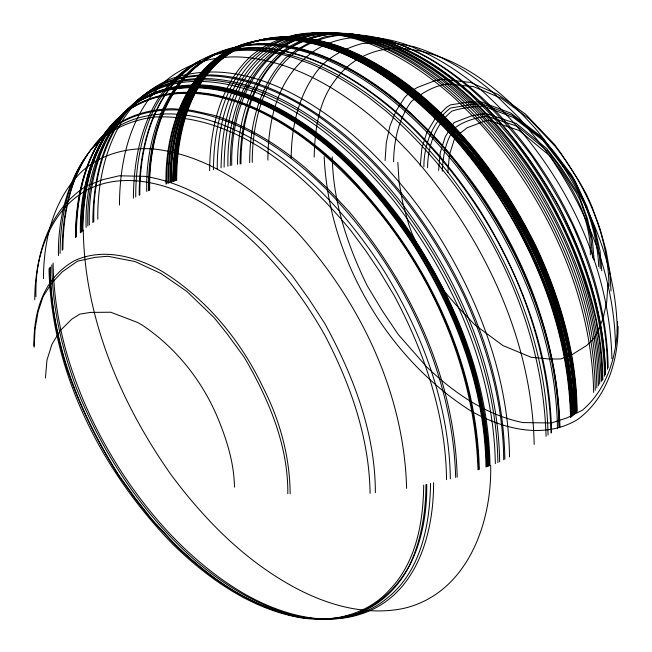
<?xml version="1.0" encoding="UTF-8"?>
<svg xmlns="http://www.w3.org/2000/svg" width="652" height="652" viewBox="0 0 652 652"><rect width="100%" height="100%" fill="white"/><g stroke="black" fill="none" stroke-linecap="round" stroke-linejoin="round"><path stroke-width="0.98" d="M87.881 225.951C85.404 162.568 118.004 86.186 189.357 80.229C225.828 77.132 261.615 89.658 292.887 107.547C333.09 131.052 367.296 163.701 396.424 199.781C454.362 274.859 496.433 366.595 497.9 462.667M89.365 224.94C87.066 160.799 118.346 85.714 190.588 79.071C227.165 75.681 263.188 88.362 294.508 106.398C334.932 129.887 369.293 162.747 398.429 199.072C456.441 274.101 498.267 365.731 499.644 461.812M92.845 222.593C93.008 180.661 102.445 135.722 132.495 104.646C185.307 53.611 264.541 78.631 317.442 115.64C381.868 160.677 430.304 225.706 464.061 296.073L464.876 297.915C487.883 348.714 503.271 403.759 503.711 459.807M93.831 221.924C91.867 158.689 122.266 81.459 194.263 75.608C231.232 71.769 267.752 84.597 299.349 102.934C340.368 126.602 375.079 160.05 404.436 196.945C462.635 271.648 503.246 363.531 504.868 459.236M97.8 219.243C97.009 165.16 116.358 101.41 170.547 79.031L171.06 78.859C234.207 56.968 299.032 90.938 347.231 130.253C381.982 159.259 411.42 194.231 436.261 231.973L436.775 232.74C478.943 299.749 508.519 377.027 509.514 456.938M119.471 205.013C119.634 163.073 129.104 118.167 159.104 87.058C181.802 63.684 215.649 54.1 247.573 57.596C275.706 60.636 302.414 71.198 326.815 85.208C362.675 106.04 393.784 134.263 420.85 165.518C486.09 243.392 532.138 341.664 534.159 444.428M133.415 198.143C133.603 165.135 139.308 131.305 156.032 102.413C168.681 80.489 189.113 64.035 212.552 54.784L213.065 54.613C276.203 32.722 341.037 66.683 389.236 106.007C423.987 135.005 453.417 169.985 478.258 207.719L478.78 208.493C520.948 275.503 550.516 352.781 551.519 432.692M135.738 196.994C135.477 146.896 150.62 89.731 196.521 62.649M139.226 195.274C138.966 145.184 154.108 88.012 200.001 60.938M139.805 194.989C139.544 144.891 154.687 87.727 200.58 60.644M146.773 191.549C144.768 127.865 175.152 51.532 247.556 45.436C284.329 41.785 320.678 54.499 352.121 72.763C392.92 96.3 427.435 129.544 456.693 166.178C514.86 240.995 555.993 332.773 557.476 428.666M148.517 190.694C147.499 136.26 167.36 71.647 223.22 50.995M149.096 190.408C148.729 140.261 163.929 82.665 210.955 56.683M149.683 190.123C148.477 135.869 168.672 71.793 223.889 50.758M75.493 237.45C75.371 190.946 88.338 139.675 127.287 110.49C151.998 93.073 184.06 89.047 213.326 94.564L213.717 94.638C263.106 104.793 305.91 134.475 341.909 168.648L342.292 169.023C421.591 248.119 476.465 356.212 479.31 469.35M75.901 237.067C76.023 194.981 85.966 149.764 116.944 119.292M76.308 236.676C76.488 199.129 84.181 159.846 107.661 129.577M80.4 232.821C78.876 174.288 105.062 102.543 169.072 89.544C208.901 81.63 249.48 94.947 283.734 114.874C329.439 141.305 367.141 179.789 398.396 221.941C449.415 293.115 485.096 378.323 486.661 466.75M80.815 232.438C80.929 190.18 90.962 144.728 122.258 114.279M81.223 232.055C81.402 194.508 89.088 155.217 112.568 124.956M81.63 231.664C81.427 184.915 94.719 133.619 133.831 104.32M82.038 231.281C82.225 198.322 88.093 164.5 105.225 135.885M82.445 230.898C82.625 193.351 90.318 154.059 113.798 123.798M82.861 230.506C83.04 192.968 90.726 153.676 114.206 123.415M86.129 227.426C83.603 164.117 116.553 87.588 187.792 81.818C211.109 80.025 234.394 84.532 256.203 92.625L256.807 92.869C281.248 102.462 303.816 116.162 324.663 132.038L325.267 132.495C350.678 152.429 373.319 175.649 393.678 200.686L395.145 202.576C452.472 277.279 493.621 368.38 495.341 463.678M165.999 184.003C164.459 125.551 190.783 52.673 255.494 41.19C294.867 33.456 334.949 46.879 368.82 66.496C413.89 92.625 451.282 130.424 482.138 172.046C533.801 243.057 569.302 328.608 570.965 417.182M166.667 183.766C166.276 133.595 182.307 76.308 228.982 50.31M168.004 183.293C167.613 133.122 183.644 75.836 230.319 49.837L230.678 49.666C294.402 18.908 365.136 53.725 414.908 94.842C507.28 174.133 570.182 291.843 573.833 414.485M168.672 183.057C167.727 129.145 188.241 63.66 243.97 44.328M170.009 182.584C169.047 128.509 189.781 62.258 246.26 43.774M170.677 182.348C170.368 132.372 186.162 74.271 233.343 49.096M171.346 182.112C170.441 128.248 190.84 62.274 247.018 43.594M172.682 181.639C172.682 135.909 184.907 85.314 222.845 56.137L235.633 48.55L248.542 43.228L265.397 38.827M173.35 181.403C172.478 127.507 192.78 61.353 249.3 43.048M174.019 181.166C173.139 127.23 193.44 61.109 250.066 42.869M174.687 180.93C173.815 126.961 194.084 60.84 250.824 42.682M175.355 180.694C174.5 126.692 194.72 60.563 251.59 42.502M176.016 180.457C176.138 138.55 185.991 93.57 216.651 63.073L227.507 54.564L239.439 47.637L253.106 42.136M176.684 180.221C176.57 130.457 191.794 71.125 240.197 47.457M490.663 465.332C492.105 523.915 466.465 594.265 402.977 608.552C362.667 616.58 321.672 603.377 286.97 583.19C240.661 556.4 202.642 517.28 170.954 474.591C120.71 403.164 84.638 318.445 83.269 230.123M58.476 255.608C57.115 200.466 81.541 132.788 140.196 117.474C179.634 107.099 220.979 120.767 255.193 140.465C308.73 171.761 351.094 219.243 384.183 271.11C422.423 333.474 449.22 404.957 450.336 478.739M60.057 253.408C60.229 220.547 66.447 186.725 84.458 158.713M62.258 250.327C62.201 208.053 73.399 162.723 105.657 133.301C123.782 116.26 148.615 108.925 173.082 108.762L191.721 110.335L213.978 115.306C248.225 125.942 278.86 145.51 306.106 168.493L328.363 189.219L348.983 211.484C411.127 285.69 454.803 379.309 457.191 477.093M62.894 249.447C63.065 216.586 69.291 182.764 87.295 154.76M209.651 170.645C209.781 129.707 219.765 85.502 250.539 56.414C270.939 39.12 298.07 31.068 324.663 33.113L345.715 36.341C387.524 46.333 424.224 70.742 455.748 99.234L478.674 122.03C545.17 195.926 591.494 291.868 593.687 392.365M213.457 169.732C213.628 136.871 219.854 103.049 237.858 75.045C250.515 54.817 272.096 41.728 294.663 35.298L295.739 35.037C386.277 21.467 462.398 94.255 512.977 160.457L514.053 161.957C561.16 228.55 594.078 307.76 595.26 390.173M217.263 168.827C216.953 118.33 233.856 58.533 285.983 39.063C326.53 24.254 371.184 37.922 407.052 58.607C456.677 87.8 496.628 131.133 528.12 178.868C568.259 241.077 595.969 313.262 596.841 387.973M221.069 167.914C221.656 130.808 228.518 90.212 255.013 62.315C273.066 43.309 298.42 32.413 324.663 32.6C393.417 34.752 451.151 81.565 494.827 130.84L496.987 133.358C555.431 204.19 596.963 292.797 598.414 385.772M224.117 167.189C224.321 139.561 228.599 111.508 240.686 86.439L241.199 85.355C257.939 54.263 290.833 31.899 326.807 32.624L348.518 34.32C397.647 43.382 440.051 73.317 475.275 107.507L499.139 133.391L514.078 152.389L529.758 174.214C551.576 208.037 569.481 244.394 582.595 282.455L583.108 284.133C593.133 316.464 599.441 350.1 599.677 384.012M227.923 166.276C226.888 119.854 242.389 67.963 285.209 43.733C316.31 27.457 353.694 31.475 385.373 43.904L386.864 44.54C406.612 52.828 425.08 63.888 442.317 76.553L443.808 77.645C534.428 150.286 598.202 264.688 601.258 381.819M230.213 165.73L230.898 147.328L232.968 129.838L236.537 112.902C244.508 84.556 261.998 58.297 287.809 43.366C302.887 36.439 319.496 32.347 336.163 33.048C378.853 34.711 418.242 55.933 450.907 82.201A224.973 129.887 60 0 1 478.413 106.626C536.816 164.777 577.501 240.148 595.871 320.368L599.449 341.42L601.511 361.298L602.203 380.499M231.729 165.363C230.759 118.933 247.189 67.449 289.553 43.13L289.798 43.008C325.813 25.518 368.005 33.496 402.61 50.294C463.156 80.693 509.571 133.342 544.762 190.205L545.015 190.62C577.631 248.225 602.521 312.618 602.831 379.619M423.686 485.112C423.319 522.374 416.131 562.668 389.097 590.345C366.994 614.795 332.21 622.888 300.515 617.729L299.105 617.493C250.482 608.446 208.493 578.846 173.595 545.023L172.185 543.646C101.378 470.279 51.117 372.039 49.014 268.795M425.968 484.566C425.797 512.602 421.282 541.03 408.918 566.417C397.508 587.24 379.252 604.208 357.296 613.385L340.597 617.485M426.726 484.379C427.598 535.447 409.415 593.964 357.263 613.711L341.599 617.436L323.685 619.359M430.532 483.474C429.986 524.884 420.907 571.943 386.334 598.789C358.135 622.155 318.363 623.165 284.737 612.79L283.726 612.489C252.324 602.171 224.027 584.322 198.664 563.377L197.654 562.513C143.269 515.634 102.853 454.077 76.26 387.712C61.769 348.388 52.127 306.896 51.85 264.842M433.58 482.741C433.792 533.059 417.101 593.214 365.079 612.627C324.427 627.884 279.406 613.915 243.351 593.271C193.481 563.776 153.147 520.255 121.614 472.064C81.459 409.921 54.092 337.679 53.114 263.082M35.958 296.701C34.727 254.761 49.544 209.121 86.643 185.853L102.78 179.667L119.186 175.787L145.013 176.366C192.446 183.921 232.976 213.237 266.293 246.383L292.12 275.625L308.526 298.453L324.663 323.278C353.107 375.21 375.405 432.635 375.348 492.651M43.464 278.648C43.513 241.305 52.788 201.835 79.218 174.092C98.036 154.834 126.284 147.205 152.658 148.909L154.891 149.129C210.303 155.795 257.442 191.028 295.193 230.132L297.418 232.479C360.474 302.365 404.15 393.262 406.612 488.315M237.499 164.337C237.548 126.993 246.823 87.523 273.253 59.788C287.076 44.523 307.157 37.025 327.043 33.831L351.02 33.847L371.942 37.498C408.926 47.686 441.591 69.104 470.165 94.214L491.086 114.719L515.064 142.389C566.58 209.243 602.595 291.085 604.608 376.285M240.099 163.978C240.156 126.635 249.423 87.156 275.853 59.422C294.614 39.519 323.506 31.948 350.189 33.684L351.607 33.757M240.971 163.856C240.808 122.005 253.163 76.667 287.312 49.772L287.573 49.593C306.546 37.612 328.95 31.932 351.363 33.741M249.659 162.658C249.708 125.306 258.983 85.836 285.413 58.101L297.263 49.299L310.482 42.16L325.038 36.748C411.608 22.624 484.24 92.983 532.138 156.317L546.694 178.534L559.921 200.946L571.771 223.432C592.415 269.26 607.093 318.673 607.525 369.268M252.259 162.291C252.169 116.447 267.051 61.206 313.482 42.021C351.95 25.705 395.674 39.055 430.206 58.867C478.372 87.36 517.158 129.821 546.93 176.806C583.051 233.783 606.996 299.879 608.153 367.769M267.89 160.123C268.078 122.943 276.22 82.062 306.358 57.14C331.583 34.246 369.268 33.268 400.369 42.755L402.455 43.342C429.953 52.796 454.843 68.354 477.346 86.577L479.432 88.403C555.814 156.545 609.449 255.217 611.902 358.739M34.768 299.749C34.621 258.265 48.941 210.278 87.849 189.553C124.899 171.101 168.477 183.636 202.422 202.935C254.712 234.255 294.908 282.308 324.663 334.9C350.295 383.767 369.317 437.639 370.075 493.336M291.232 158.053C291.297 125.494 299.276 91.598 320.882 66.39C332.047 54.955 347.076 47.677 362.316 43.48L387.785 41.924L413.922 46.691C443.254 55.754 469.489 72.535 492.798 92.225L518.935 117.645L544.404 148.607C585.602 205.755 614.037 274.182 615.496 345.267M314.191 157.01C314.81 129.618 318.608 100.155 336.652 78.281C350.58 59.764 370.98 49.902 393.857 48.199L395.299 48.224C452.423 49.316 500.19 88.558 536.197 129.569L537.631 131.207C583.043 188.094 616.49 258.135 617.305 332.007M618.088 326.244C618.332 361.037 606.604 398.315 577.55 419.546C544.224 439.684 502.806 429.146 471.135 411.11C385.976 357.263 328.559 257.084 324.174 156.561M33.912 345.886C33.578 311.876 43.097 278.265 74.646 260.621C103.13 247.515 136.023 256.603 162.038 271.322C206.024 298.412 240.197 339.782 262.438 386.131C279.618 419.407 289.879 456.27 290.156 493.825M34.1 347.239L35.078 329.007L38.02 312.015L43.113 296.505L51.549 283.27L62.307 271.827L77.547 261.142L95.257 257.344L107.767 256.269L135.029 261.542L160.954 273.522L186.888 291.477L214.149 317.687L226.66 333.213L244.37 357.451C268.485 398.926 288.257 444.86 287.817 493.719M617.525 321.566C617.501 353.897 607.819 388.478 582.505 410.132L567.313 417.777L551.453 422.985L522.945 422.577C485.797 415.031 453.914 392.797 426.856 367.1L398.348 334.59L382.488 311.069L367.304 285.886C347.573 245.731 332.96 201.99 332.275 156.879M45.444 378.038L46.96 360.116L51.948 344.313L60.229 330.637L71.753 319.178L79.943 314.068L90.604 312.414L110.701 312.226L137.564 322.438L142.348 325.201C177.458 348.714 204.353 383.392 219.683 422.7C227.85 443.295 234.141 464.876 234.467 487.174M385.087 160.636L386.31 142.535L389.961 125.966L396.025 111.011L404.468 97.776L409.709 92.209L417.247 87.507L435.014 80.677L441.714 79.242L470.597 82.429L498.055 94.548L525.52 114.141L554.396 144.296L561.103 153.473L578.87 180.816L586.409 194.223L591.649 205.845L600.084 228.828L606.148 250.784L609.807 271.574L611.03 291.077M393.596 161.81C393.914 140.661 398.527 118.876 411.29 101.59C421.518 93.228 434.134 85.583 447.419 84.108L473.311 86.553L501.29 98.265L529.261 118.86L555.162 146.309C586.458 186.162 608.251 234.875 608.984 286.171M607.966 283.718L606.743 301.811L603.092 318.38L597.028 333.335L593.727 338.51L586.71 345.487L572.016 354.655L560.818 358.959L550.043 359.056L531.135 357.272L502.904 345.552L474.672 324.672L455.764 304.623L444.99 292.088L433.792 274.851L419.097 248.722L412.088 233.644L408.788 224.655L402.716 202.699L399.065 181.908L397.842 162.405M420.222 165.991L421.885 148.159L426.873 132.356L435.153 118.68L446.677 107.221L450.442 104.874L468.356 102.087L481.469 101.965L510.981 113.187L540.492 136.04L553.613 151.313L571.519 174.777L575.284 181.476L586.808 206.236L595.089 229.471L600.076 251.036L601.747 270.792M423.898 166.871C423.857 144.573 432.561 122.144 450.353 108.102L473.914 104.059L482.374 103.978L512.056 115.265L541.739 138.248L550.198 148.094L573.76 179.349C587.664 207.246 599.465 237.124 600.223 268.673M427.573 167.751C427.745 146.61 435.112 124.76 451.909 111.101C461.893 107.841 472.83 106.773 483.287 105.991L513.132 117.336L542.986 140.457L570.875 176.439C586.841 203.693 597.419 234.818 598.699 266.546M438.609 170.392L440.271 152.552L445.259 136.749L454.077 122.543L472.089 115.673L486.001 113.513L516.368 123.57L546.726 148.566L560.647 166.806L578.658 194.467L587.476 218.852L592.464 240.417L594.127 260.181M442.284 171.272C442.887 156.105 445.65 140.441 454.803 127.939C463.922 121.117 475.683 117.751 486.914 116.203L517.443 126.309L547.973 151.46L557.24 163.595L576.123 192.609L580.084 200.27L585.952 216.733L590.94 238.298L592.603 258.062M447.802 172.593L449.464 154.752L454.452 138.949L455.895 136.57L467.109 127.8L485.993 120.596L488.267 120.245L519.057 130.433L549.848 155.795L552.122 158.778C572.888 187.866 591.136 217.915 590.321 254.875M95.257 144.182C117.988 115.681 156.627 105.648 191.566 111.484L193.269 111.777C244.19 121.182 288.16 152.193 324.663 187.637L326.367 189.308C400.907 266.089 452.553 369.448 455.666 477.46M91.476 149.463C106.529 130.49 129.732 120.587 153.187 117.156L154.222 117.034C235.038 113.22 302.438 171.957 350.784 230.515L365.853 250.865L379.847 271.713L394.126 295.462C424.379 352.072 445.838 414.941 446.53 479.644M121.443 115.054C149.96 84.63 195.274 79.12 233.807 90.163L235.013 90.473C273.49 101.557 307.809 123.807 337.842 149.838L339.048 150.93C362.602 171.9 383.36 195.787 402.202 221.028C452.578 292.422 488.601 377.223 489.994 465.569M133.016 105.094C168.648 78.159 217.703 82.837 256.79 99.226L257.075 99.34C277.108 108.004 295.943 119.226 313.628 131.997L313.914 132.209C415.177 210.816 484.55 337.304 488.666 466.041M132.6 105.477C189.487 64.662 263.775 95.803 313.767 132.959C414.762 211.525 483.906 337.785 487.998 466.278M132.193 105.868C189.202 65.053 263.652 96.39 313.62 133.717C414.346 212.226 483.254 338.266 487.329 466.514M126.464 111.264C150.971 93.798 182.878 89.471 212.047 94.939L213.636 95.208C262.642 105.38 305.136 134.801 340.914 168.689L342.496 170.254C421.331 249.194 475.821 356.905 478.649 469.587M129.235 109.487C189.023 72.372 261.827 105.143 311.558 144.263C408.527 223.041 473.996 344.158 477.981 469.823M144.76 97.441C201.729 68.297 267.54 97.124 314.851 132.079C415.952 210.751 485.21 337.165 489.326 465.805M142.715 99.365L155.583 93.489C198.795 79.218 245.299 93.13 283.196 115.306C335.43 145.592 377.19 191.264 410.809 240.849L411.412 241.729C454.33 308.877 484.933 386.481 485.993 466.987M232.919 48.484L241.688 44.874M211.965 55.07L215.926 53.749M208.485 56.789C251.859 39.699 300.124 53.945 339.162 75.73C382.105 100.155 418.307 135.029 448.918 173.505C506.082 248.396 546.409 339.782 548.047 435.039M206.162 57.938C233.954 46.553 265.168 48.99 293.335 57.588L310.148 63.684C331.281 72.429 350.972 84.263 369.334 97.857L386.147 111.174C478.959 192.568 542.366 311.974 546.066 436.384M222.552 51.231L237.01 46.683M252.348 42.323L266.921 38.46M236.342 46.92C293.115 34.287 348.991 63.26 392.569 97.36C489.432 178.037 556.221 299.887 559.954 426.987M235.674 47.156L249.561 44.727L264.247 43.953L280.099 45.281L296.595 48.297L313.718 53.415C342.976 63.741 369.643 80.294 393.767 99.626L410.89 114.287L427.386 130.319L443.344 147.409C509.611 225.38 557.199 323.954 558.96 427.663M224.989 50.938C293.213 36.789 357.614 77.278 405.846 121.321C489.888 202.373 547.99 315.103 551.021 433.026M266.155 38.647L274.899 37.441M264.63 39.006C329.847 29.063 390.385 68.093 436.155 110.514C517.101 189.357 573.026 298.42 575.879 412.553M263.873 39.193L276.456 37.457M262.348 39.552L276.97 37.466M259.3 40.285C274.973 36.846 291.094 37.726 306.823 40.22L308.412 40.489C357.418 50.66 399.912 80.082 435.683 113.97L437.272 115.534C516.107 194.475 570.598 302.186 573.418 414.868M257.018 40.831C273.066 37.441 289.545 38.02 305.633 40.758L325.592 45.762C358.763 56.463 388.616 75.371 415.275 97.539L435.234 115.575C464.167 143.774 488.698 176.187 509.807 210.572C545.968 272.886 571.364 343.359 572.195 416.025M254.736 41.378C332.235 28.664 401.836 82.511 451.697 135.445C520.402 212.878 568.169 312.984 570.557 417.565M274.378 37.433C296.252 35.061 318.257 39.177 338.942 46.202L339.79 46.496C366.709 56.553 391.412 71.704 414.004 89.348L414.843 90.025C466.832 132.103 506.963 187.344 536.409 247.059C560.37 298.469 576.629 354.37 577.101 411.396M250.229 44.491L264.891 43.766L280.857 45.102L297.451 48.175C340.507 59.161 378.421 84.385 411.102 113.79L427.696 129.878L445.43 149.055C510.801 226.66 557.713 324.5 559.457 427.329M276.97 37.539L277.491 37.531C355.968 36.993 421.485 92.095 469.839 148.583L470.361 149.194C490.377 174.076 508.21 200.677 523.629 228.64L524.485 230.278C553.784 286.896 574.037 349.521 574.648 413.71M273.921 38.272L290.075 38.403L307.41 40.538C356.799 50.701 399.611 80.375 435.609 114.548L435.992 114.931C515.292 194.027 570.158 302.12 573.01 415.251M271.639 38.818C289.496 37.726 307.369 40.636 324.46 45.73L324.663 45.795C358.135 56.561 388.258 75.648 415.128 98.028L415.332 98.199C452.7 129.944 483.539 168.729 509.114 210.417L509.473 211.003C545.528 273.351 570.973 343.759 571.788 416.408M324.826 619.4L300.955 617.509C252.169 608.406 210.009 578.707 174.972 544.77L151.264 519.236L135.323 498.967L118.631 475.601C97.955 442.838 80.473 407.989 67.808 371.347L67.001 369.016C56.773 336.147 50.171 301.982 49.959 267.475M281.265 36.911C300.759 36.259 320.059 40.114 338.453 46.349L338.795 46.479C366.082 56.594 391.078 71.948 413.914 89.846L414.264 90.115C465.976 132.014 506.042 186.88 535.463 246.277L536.066 247.483C559.921 298.909 576.246 354.761 576.694 411.787M280.401 37.034C330.262 35.624 376.253 60.791 414.354 90.791C508.421 169.764 572.668 288.404 576.286 412.17M278.657 37.278C357.06 36.691 422.537 91.777 470.826 148.224C531.331 222.829 573.711 315.812 575.463 412.936M277.793 37.4C356.497 36.716 422.186 92.054 470.614 148.721L471.437 149.74C531.388 224.166 573.295 316.717 575.056 413.327M304.052 617.86C253.017 609.294 209.056 577.835 172.951 542.171L152.177 519.726L135.404 498.389L119.74 476.571C79.788 414.053 50.75 342.137 50.277 267.035M351.461 33.782L372.993 37.457M372.732 37.457C420.597 49.935 461.103 81.215 494.803 116.431L495.055 116.7C520.003 143.733 540.81 174.223 558.846 206.211L559.106 206.692C585.512 258.591 604.844 315.544 605.439 374.281M376.823 38.615C422.512 52.062 461.371 81.973 493.874 115.999L495.145 117.376C519.514 143.782 539.864 173.546 557.566 204.752L558.894 207.189C585.309 259.097 604.632 316.049 605.235 374.786"/></g></svg>
